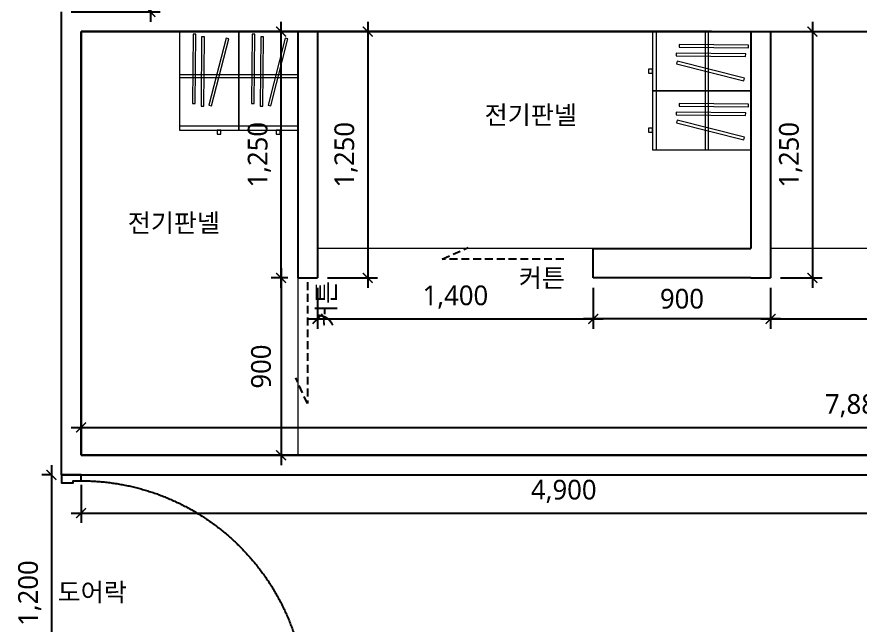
# Model space of a CAD drawing. Header units: metres. Extents: x 11578468 to 47831421, y -58341524 to -14256839.
# Drawn here: x 23907105 to 23911385, y -29065244 to -29062157 of the extents above; entities that cross this region are included whole.
import ezdxf
from ezdxf.enums import TextEntityAlignment as Align

# ---------------------------------------------------------------- set-up
doc = ezdxf.new("R2010")
doc.units = ezdxf.units.M
doc.header["$LTSCALE"] = 50
doc.header["$MEASUREMENT"] = 0
doc.linetypes.add('CENTER2', pattern=[28.575, 19.05, -3.175, 3.175, -3.175])
doc.linetypes.add('DH-HID2', pattern=[1.2, 0.8, -0.4])
doc.layers.get('0').update_dxf_attribs({"linetype": 'CONTINUOUS'})
doc.layers.get('DEFPOINTS').update_dxf_attribs({"linetype": 'CONTINUOUS'})
for name, color, linetype in [('0-ELC TEXT', 7, 'CONTINUOUS'), ('04_FUR', 6, 'CONTINUOUS'), ('FU-FURM', 251, 'DH-HID2'), ('S-DIM', 7, 'CONTINUOUS'), ('wall', 3, 'CONTINUOUS'), ('WIN', 4, 'CONTINUOUS')]:
    doc.layers.add(name, color=color, linetype=linetype)
doc.layers.add('Arch', color=8, linetype='CONTINUOUS', lineweight=0)
doc.layers.add('ha', color=8, linetype='CONTINUOUS', lineweight=5)
doc.styles.add('HY 울릉도 L', font='malgun.ttf')
doc.styles.add('맑은 고딕', font='malgun.ttf')
doc.dimstyles.new('사본 50', dxfattribs={"dimscale": 50, "dimtxt": 2, "dimasz": 1, "dimexe": 1, "dimexo": 1, "dimgap": 1, "dimtad": 1, "dimdec": 0, "dimrnd": 0.05, "dimdsep": 46, "dimlunit": 6, "dimtxsty": 'HY 울릉도 L', "dimblk": 'ARCHTICK', "dimcen": 2.5, "dimdle": 1, "dimclrd": 133, "dimclre": 133, "dimclrt": 30, "dimadec": 0, "dimazin": 0, "dimtfac": 1, "dimtdec": 0, "dimtix": 1, "dimtmove": 2, "dimatfit": 3, "dimldrblk": 'ARCHTICK', "dimfxl": 1, "dimlwd": -1, "dimlwe": -1, "dimarcsym": 0})

# ---------------------------------------------------------------- blocks, each defined once
blk = doc.blocks.new('_ArchTick')
at = {"color": 0, "linetype": 'ByBlock', "const_width": 0.15}
blk.add_lwpolyline([(-0.5, -0.5), (0.5, 0.5)], dxfattribs=at)
blk = doc.blocks.new('*D2928')
at = {"layer": 'DEFPOINTS', "color": 0}
for p in [(23907330.8, -29056282), (23907330.8, -29062132), (23907783, -29062132)]:
    blk.add_point(p, dxfattribs=at)
at = {"layer": 'wall', "color": 133, "ltscale": 10}
for p, q in [((23907783, -29056232), (23907783, -29062182)), ((23907380.8, -29056282), (23907833, -29056282)), ((23907380.8, -29062132), (23907833, -29062132))]:
    blk.add_line(p, q, dxfattribs=at)
at = {"layer": 'wall', "color": 133, "xscale": 50, "yscale": 50, "zscale": 50}
for p, rotation in [((23907783, -29056282), 90), ((23907783, -29062132), 270)]:
    blk.add_blockref('_ArchTick', p, dxfattribs=dict(at, rotation=rotation))
at = {"layer": 'wall', "color": 30, "ltscale": 10, "insert": (23907673, -29059207), "char_height": 100, "attachment_point": 5, "rotation": 90, "style": 'HY 울릉도 L'}
blk.add_mtext('5,850', dxfattribs=at)
blk = doc.blocks.new('*D2930')
at = {"layer": 'DEFPOINTS', "color": 0}
for p in [(23907330.8, -29064482), (23907280.8, -29065682), (23907280.8, -29065682)]:
    blk.add_point(p, dxfattribs=at)
at = {"layer": 'S-DIM', "color": 133, "ltscale": 10}
for p, q in [((23907280.8, -29064432), (23907280.8, -29065732)), ((23907280.8, -29064482), (23907230.8, -29064482)), ((23907330.8, -29065682), (23907330.8, -29065682))]:
    blk.add_line(p, q, dxfattribs=at)
at = {"layer": 'S-DIM', "color": 133, "xscale": 50, "yscale": 50, "zscale": 50}
for p, rotation in [((23907280.8, -29064482), 90), ((23907280.8, -29065682), 270)]:
    blk.add_blockref('_ArchTick', p, dxfattribs=dict(at, rotation=rotation))
at = {"layer": 'S-DIM', "color": 30, "ltscale": 10, "insert": (23907170.5, -29065082), "char_height": 100, "attachment_point": 5, "rotation": 90, "style": 'HY 울릉도 L'}
blk.add_mtext('1,200', dxfattribs=at)
blk = doc.blocks.new('*U1356')
at = {"layer": 'WIN', "linetype": 'Continuous', "transparency": 33554687}
for points in [[(30, 1340), (30, 200), (70, 200), (70, 1340)], [(0, 200), (0, 100), (40, 100), (40, 160), (30, 160), (30, 200)], [(1200, 200), (1200, 100), (1160, 100), (1160, 160), (1170, 160), (1170, 200)]]:
    blk.add_lwpolyline(points, close=True, dxfattribs=at)
at = {"layer": 'WIN', "linetype": 'CENTER2', "ltscale": 20, "transparency": 33554687}
blk.add_arc((30, 200), 1140, 0, 90, dxfattribs=at)
blk = doc.blocks.new('arrttt')
at = {"layer": 'Arch', "color": 6}
for p, q in [((883190.8, 53508.7), (882890.8, 53508.7)), ((882890.8, 53508.7), (882890.8, 53008.7)), ((883190.8, 53008.7), (883190.8, 53508.7)), ((882958.9, 53496.3), (882955.8, 53144.1)), ((882972.9, 53496.2), (882958.9, 53496.3)), ((882969.8, 53144), (882972.9, 53496.2)), ((883002.8, 53482.1), (882999.7, 53130)), ((883016.8, 53482), (883002.8, 53482.1)), ((883013.7, 53129.9), (883016.8, 53482)), ((883126.4, 53476.3), (883040, 53134.9)), ((883053.6, 53131.5), (883140, 53472.9)), ((883140, 53472.9), (883126.4, 53476.3)), ((882890.8, 53291.2), (883190.8, 53291.2)), ((882890.8, 53276.2), (883190.8, 53276.2)), ((882955.8, 53144.1), (882969.8, 53144)), ((882999.7, 53130), (883013.7, 53129.9)), ((883040, 53134.9), (883053.6, 53131.5)), ((883190.8, 53028.7), (882890.8, 53028.7)), ((882890.8, 53008.7), (883190.8, 53008.7)), ((883100.8, 53008.7), (883080.8, 53008.7)), ((883080.8, 53008.7), (883080.8, 52988.7)), ((883100.8, 52988.7), (883100.8, 53008.7)), ((883080.8, 52988.7), (883100.8, 52988.7))]:
    blk.add_line(p, q, dxfattribs=at)
blk = doc.blocks.new('12234')
at = {"layer": 'FU-FURM'}
for p, q in [((23915149.5, -29138501.3), (23915279.9, -29138441.8)), ((23915766, -29138501.3), (23915149.5, -29138501.3))]:
    blk.add_line(p, q, dxfattribs=at)
at = {"layer": '0-ELC TEXT', "style": '맑은 고딕'}
blk.add_text('커튼', height=93.33, dxfattribs=at).set_placement((23915655, -29138596.3), align=Align.MIDDLE_CENTER)
blk = doc.blocks.new('*D2957')
at = {"layer": 'DEFPOINTS', "color": 0}
for p in [(23908630.8, -29062232), (23908630.8, -29063482), (23908886.1, -29063482)]:
    blk.add_point(p, dxfattribs=at)
at = {"layer": 'wall', "color": 133, "ltscale": 10}
for p, q in [((23908886.1, -29062182), (23908886.1, -29063532)), ((23908680.8, -29062232), (23908936.1, -29062232)), ((23908680.8, -29063482), (23908936.1, -29063482))]:
    blk.add_line(p, q, dxfattribs=at)
at = {"layer": 'wall', "color": 133, "xscale": 50, "yscale": 50, "zscale": 50}
for p, rotation in [((23908886.1, -29062232), 90), ((23908886.1, -29063482), 270)]:
    blk.add_blockref('_ArchTick', p, dxfattribs=dict(at, rotation=rotation))
at = {"layer": 'wall', "color": 30, "ltscale": 10, "insert": (23908775.8, -29062857), "char_height": 100, "attachment_point": 5, "rotation": 90, "style": 'HY 울릉도 L'}
blk.add_mtext('1,250', dxfattribs=at)
blk = doc.blocks.new('*D2958')
at = {"layer": 'DEFPOINTS', "color": 0}
for p in [(23910930.8, -29062232), (23910930.8, -29063482), (23911142.7, -29063482)]:
    blk.add_point(p, dxfattribs=at)
at = {"layer": 'wall', "color": 133, "ltscale": 10}
for p, q in [((23911142.7, -29062182), (23911142.7, -29063532)), ((23910980.8, -29062232), (23911192.7, -29062232)), ((23910980.8, -29063482), (23911192.7, -29063482))]:
    blk.add_line(p, q, dxfattribs=at)
at = {"layer": 'wall', "color": 133, "xscale": 50, "yscale": 50, "zscale": 50}
for p, rotation in [((23911142.7, -29062232), 90), ((23911142.7, -29063482), 270)]:
    blk.add_blockref('_ArchTick', p, dxfattribs=dict(at, rotation=rotation))
at = {"layer": 'wall', "color": 30, "ltscale": 10, "insert": (23911032.4, -29062857), "char_height": 100, "attachment_point": 5, "rotation": 90, "style": 'HY 울릉도 L'}
blk.add_mtext('1,250', dxfattribs=at)
blk = doc.blocks.new('*D2959')
at = {"layer": 'DEFPOINTS', "color": 0}
for p in [(23910030.8, -29063482), (23910930.8, -29063482), (23910030.8, -29063689.9)]:
    blk.add_point(p, dxfattribs=at)
at = {"layer": 'wall', "color": 133, "ltscale": 10}
for p, q in [((23910030.8, -29063532), (23910030.8, -29063739.9)), ((23910930.8, -29063532), (23910930.8, -29063739.9)), ((23910980.8, -29063689.9), (23909980.8, -29063689.9))]:
    blk.add_line(p, q, dxfattribs=at)
at = {"layer": 'wall', "color": 133, "xscale": 50, "yscale": 50, "zscale": 50, "rotation": 180}
blk.add_blockref('_ArchTick', (23910030.8, -29063689.9), dxfattribs=at)
at = {"layer": 'wall', "color": 133, "xscale": 50, "yscale": 50, "zscale": 50}
blk.add_blockref('_ArchTick', (23910930.8, -29063689.9), dxfattribs=at)
at = {"layer": 'wall', "color": 30, "ltscale": 10, "insert": (23910480.8, -29063588.3), "char_height": 100, "attachment_point": 5, "style": 'HY 울릉도 L'}
blk.add_mtext('900', dxfattribs=at)
blk = doc.blocks.new('*D2962')
at = {"layer": 'DEFPOINTS', "color": 0}
for p in [(23907430.8, -29064482), (23912330.8, -29064482), (23912330.8, -29064675.7)]:
    blk.add_point(p, dxfattribs=at)
at = {"layer": 'wall', "color": 133, "ltscale": 10}
for p, q in [((23907430.8, -29064532), (23907430.8, -29064725.7)), ((23912330.8, -29064532), (23912330.8, -29064725.7)), ((23907380.8, -29064675.7), (23912380.8, -29064675.7))]:
    blk.add_line(p, q, dxfattribs=at)
at = {"layer": 'wall', "color": 133, "xscale": 50, "yscale": 50, "zscale": 50, "rotation": 180}
blk.add_blockref('_ArchTick', (23907430.8, -29064675.7), dxfattribs=at)
at = {"layer": 'wall', "color": 133, "xscale": 50, "yscale": 50, "zscale": 50}
blk.add_blockref('_ArchTick', (23912330.8, -29064675.7), dxfattribs=at)
at = {"layer": 'wall', "color": 30, "ltscale": 10, "insert": (23909880.8, -29064565.7), "char_height": 100, "attachment_point": 5, "style": 'HY 울릉도 L'}
blk.add_mtext('4,900', dxfattribs=at)
blk = doc.blocks.new('*D2965')
at = {"layer": 'DEFPOINTS', "color": 0}
for p in [(23908530.8, -29063482), (23908446.2, -29064382), (23908530.8, -29064382)]:
    blk.add_point(p, dxfattribs=at)
at = {"layer": 'wall', "color": 133, "ltscale": 10}
for p, q in [((23908446.2, -29063432), (23908446.2, -29064432)), ((23908480.8, -29063482), (23908396.2, -29063482)), ((23908480.8, -29064382), (23908396.2, -29064382))]:
    blk.add_line(p, q, dxfattribs=at)
at = {"layer": 'wall', "color": 133, "xscale": 50, "yscale": 50, "zscale": 50}
for p, rotation in [((23908446.2, -29063482), 90), ((23908446.2, -29064382), 270)]:
    blk.add_blockref('_ArchTick', p, dxfattribs=dict(at, rotation=rotation))
at = {"layer": 'wall', "color": 30, "ltscale": 10, "insert": (23908344.5, -29063932), "char_height": 100, "attachment_point": 5, "rotation": 90, "style": 'HY 울릉도 L'}
blk.add_mtext('900', dxfattribs=at)
blk = doc.blocks.new('*D2966')
at = {"layer": 'DEFPOINTS', "color": 0}
for p in [(23908446.2, -29062232), (23908530.8, -29062232), (23908530.8, -29063482)]:
    blk.add_point(p, dxfattribs=at)
at = {"layer": 'wall', "color": 133, "ltscale": 10}
for p, q in [((23908446.2, -29063532), (23908446.2, -29062182)), ((23908480.8, -29062232), (23908396.2, -29062232)), ((23908480.8, -29063482), (23908396.2, -29063482))]:
    blk.add_line(p, q, dxfattribs=at)
at = {"layer": 'wall', "color": 133, "xscale": 50, "yscale": 50, "zscale": 50}
for p, rotation in [((23908446.2, -29062232), 90), ((23908446.2, -29063482), 270)]:
    blk.add_blockref('_ArchTick', p, dxfattribs=dict(at, rotation=rotation))
at = {"layer": 'wall', "color": 30, "ltscale": 10, "insert": (23908335.8, -29062857), "char_height": 100, "attachment_point": 5, "rotation": 90, "style": 'HY 울릉도 L'}
blk.add_mtext('1,250', dxfattribs=at)
blk = doc.blocks.new('*D2967')
at = {"layer": 'DEFPOINTS', "color": 0}
for p in [(23908630.8, -29063482), (23910030.8, -29063482), (23910030.8, -29063689.9)]:
    blk.add_point(p, dxfattribs=at)
at = {"layer": 'wall', "color": 133, "ltscale": 10}
for p, q in [((23908630.8, -29063532), (23908630.8, -29063739.9)), ((23910030.8, -29063532), (23910030.8, -29063739.9)), ((23908580.8, -29063689.9), (23910080.8, -29063689.9))]:
    blk.add_line(p, q, dxfattribs=at)
at = {"layer": 'wall', "color": 133, "xscale": 50, "yscale": 50, "zscale": 50, "rotation": 180}
blk.add_blockref('_ArchTick', (23908630.8, -29063689.9), dxfattribs=at)
at = {"layer": 'wall', "color": 133, "xscale": 50, "yscale": 50, "zscale": 50}
blk.add_blockref('_ArchTick', (23910030.8, -29063689.9), dxfattribs=at)
at = {"layer": 'wall', "color": 30, "ltscale": 10, "insert": (23909330.8, -29063579.6), "char_height": 100, "attachment_point": 5, "style": 'HY 울릉도 L'}
blk.add_mtext('1,400', dxfattribs=at)
blk = doc.blocks.new('*D2968')
at = {"layer": 'DEFPOINTS', "color": 0}
for p in [(23910930.8, -29063482), (23912330.8, -29063482), (23912330.8, -29063689.9)]:
    blk.add_point(p, dxfattribs=at)
at = {"layer": 'wall', "color": 133, "ltscale": 10}
for p, q in [((23910930.8, -29063532), (23910930.8, -29063739.9)), ((23912330.8, -29063532), (23912330.8, -29063739.9)), ((23910880.8, -29063689.9), (23912380.8, -29063689.9))]:
    blk.add_line(p, q, dxfattribs=at)
at = {"layer": 'wall', "color": 133, "xscale": 50, "yscale": 50, "zscale": 50, "rotation": 180}
blk.add_blockref('_ArchTick', (23910930.8, -29063689.9), dxfattribs=at)
at = {"layer": 'wall', "color": 133, "xscale": 50, "yscale": 50, "zscale": 50}
blk.add_blockref('_ArchTick', (23912330.8, -29063689.9), dxfattribs=at)
at = {"layer": 'wall', "color": 30, "ltscale": 10, "insert": (23911630.8, -29063579.6), "char_height": 100, "attachment_point": 5, "style": 'HY 울릉도 L'}
blk.add_mtext('1,400', dxfattribs=at)
blk = doc.blocks.new('*D2969')
at = {"layer": 'DEFPOINTS', "color": 0}
for p in [(23915315.7, -29064240.8), (23907430.8, -29064382), (23915315.7, -29064382)]:
    blk.add_point(p, dxfattribs=at)
at = {"layer": 'wall', "color": 133, "ltscale": 10}
for p, q in [((23907430.8, -29064332), (23907430.8, -29064190.8)), ((23915315.7, -29064332), (23915315.7, -29064190.8)), ((23907380.8, -29064240.8), (23915365.7, -29064240.8))]:
    blk.add_line(p, q, dxfattribs=at)
at = {"layer": 'wall', "color": 133, "xscale": 50, "yscale": 50, "zscale": 50, "rotation": 180}
blk.add_blockref('_ArchTick', (23907430.8, -29064240.8), dxfattribs=at)
at = {"layer": 'wall', "color": 133, "xscale": 50, "yscale": 50, "zscale": 50}
blk.add_blockref('_ArchTick', (23915315.7, -29064240.8), dxfattribs=at)
at = {"layer": 'wall', "color": 30, "ltscale": 10, "insert": (23911373.2, -29064130.7), "char_height": 100, "attachment_point": 5, "style": 'HY 울릉도 L'}
blk.add_mtext('7,885', dxfattribs=at)

msp = doc.modelspace()

# ---------------------------------------------------------------- linework, layer by layer
at = {"color": 8}
for p, q in [((23910630.8, -29062232), (23907430.8, -29062232)), ((23907430.8, -29062232), (23907430.8, -29064382)), ((23907430.8, -29064382), (23907430.8, -29062232)), ((23907430.8, -29064382), (23907430.8, -29062232)), ((23910430.8, -29062232), (23908730.8, -29062232))]:
    msp.add_line(p, q, dxfattribs=at)
at = {"layer": 'ha', "ltscale": 10}
for points in [[(23908530.8, -29062232), (23908530.8, -29064382), (23907430.8, -29064382), (23907430.8, -29062232)], [(23908630.8, -29062232), (23910830.8, -29062232), (23910830.8, -29063332), (23908630.8, -29063332)], [(23910930.8, -29062232), (23913130.8, -29062232), (23913130.8, -29063332), (23910930.8, -29063332)]]:
    msp.add_lwpolyline(points, close=True, dxfattribs=at)
at = {"layer": 'wall', "ltscale": 10}
for p, q in [((23907330.8, -29064482), (23907330.8, -29062132)), ((23907430.8, -29062232), (23908730.8, -29062232)), ((23907430.8, -29063432), (23907430.8, -29062232)), ((23907430.8, -29063432), (23907430.8, -29062232)), ((23908530.8, -29062232), (23908530.8, -29063482)), ((23908630.8, -29062232), (23908630.8, -29063482)), ((23908730.8, -29062232), (23909123.3, -29062232)), ((23908730.8, -29062232), (23910815.7, -29062232)), ((23910815.7, -29062232), (23913115.7, -29062232)), ((23910830.8, -29062232), (23910830.8, -29063332)), ((23910930.8, -29062232), (23910930.8, -29063482)), ((23907430.8, -29064382), (23907430.8, -29062732)), ((23907430.8, -29064382), (23907430.8, -29062732)), ((23910030.8, -29063482), (23910030.8, -29063332)), ((23910030.8, -29063332), (23910830.8, -29063332)), ((23907430.8, -29063532), (23907430.8, -29063432)), ((23908530.8, -29063482), (23908630.8, -29063482)), ((23910830.8, -29063482), (23910030.8, -29063482)), ((23910830.8, -29063482), (23910930.8, -29063482)), ((23907430.8, -29064382), (23909030.8, -29064382)), ((23907430.8, -29064382), (23912330.8, -29064382)), ((23912330.8, -29064382), (23907430.8, -29064382)), ((23909030.8, -29064382), (23907430.8, -29064382)), ((23909030.8, -29064382), (23909503, -29064382)), ((23909503, -29064382), (23909030.8, -29064382)), ((23907330.8, -29064482), (23909030.8, -29064482)), ((23907430.8, -29064482), (23912330.8, -29064482)), ((23909030.8, -29064482), (23909473, -29064482))]:
    msp.add_line(p, q, dxfattribs=at)
at = {"layer": 'wall'}
for p, q in [((23907430.8, -29064382), (23907430.8, -29063782)), ((23908630.8, -29064382), (23907430.8, -29064382))]:
    msp.add_line(p, q, dxfattribs=at)
at = {"layer": 'wall', "ltscale": 10}
for points in [[(23908730.8, -29062232), (23910815.7, -29062232)], [(23910815.7, -29062232), (23913115.7, -29062232)]]:
    msp.add_lwpolyline(points, dxfattribs=at)

# ---------------------------------------------------------------- block references
at = {"layer": '04_FUR'}
for p, rotation in [((23025040, -29115740.6), 359.9999999994965), ((23025340, -29115740.6), 359.9999999994965), ((23857322.1, -28179341.1), 269.9999999994965), ((23857322.1, -28179641.1), 269.9999999994965)]:
    msp.add_blockref('arrttt', p, dxfattribs=dict(at, rotation=rotation))
at = {"layer": 'wall'}
msp.add_blockref('12234', (-5885.1, 75114.2), dxfattribs=at)
at = {"layer": 'wall', "rotation": 90}
msp.add_blockref('12234', (-5229921.2, -52979269.4), dxfattribs=at)
at = {"layer": 'WIN', "linetype": 'Continuous', "xscale": -1, "rotation": 270}
msp.add_blockref('*U1356', (23907230.8, -29065682), dxfattribs=at)

# ---------------------------------------------------------------- texts
at = {"layer": '0-ELC TEXT', "style": '맑은 고딕'}
for s, p in [('전기판넬', (23909479.1, -29062701.8)), ('전기판넬', (23907667.6, -29063249.5)), ('도어락', (23907311.6, -29065123.8))]:
    msp.add_text(s, height=93.33, dxfattribs=at).set_placement(p)

# ---------------------------------------------------------------- dimensions: what is measured, and where the dimension line sits
at = {"layer": 'S-DIM', "ltscale": 10}
dim = msp.add_linear_dim(base=(23907280.8, -29065682), p1=(23907330.8, -29064482), p2=(23907280.8, -29065682), angle=90, dimstyle='사본 50', dxfattribs=at)
dim.commit()
dim.dimension.update_dxf_attribs({"geometry": '*D2930', "text_midpoint": (23907170.5, -29065082)})
at = {"layer": 'wall', "ltscale": 10}
for base, p1, p2, picture, middle in [((23907783, -29062132), (23907330.8, -29056282), (23907330.8, -29062132), '*D2928', (23907673, -29059207)), ((23908446.2, -29062232), (23908530.8, -29063482), (23908530.8, -29062232), '*D2966', (23908335.8, -29062857)), ((23908886.1, -29063482), (23908630.8, -29062232), (23908630.8, -29063482), '*D2957', (23908775.8, -29062857)), ((23911142.7, -29063482), (23910930.8, -29062232), (23910930.8, -29063482), '*D2958', (23911032.4, -29062857)), ((23908446.2, -29064382), (23908530.8, -29063482), (23908530.8, -29064382), '*D2965', (23908344.5, -29063932))]:
    dim = msp.add_linear_dim(base=base, p1=p1, p2=p2, angle=90, dimstyle='사본 50', dxfattribs=at)
    dim.commit()
    dim.dimension.update_dxf_attribs({"geometry": picture, "text_midpoint": middle})
for base, p1, p2, picture, middle in [((23910030.8, -29063689.9), (23908630.8, -29063482), (23910030.8, -29063482), '*D2967', (23909330.8, -29063579.6)), ((23910030.8, -29063689.9), (23910930.8, -29063482), (23910030.8, -29063482), '*D2959', (23910480.8, -29063588.3)), ((23912330.8, -29063689.9), (23910930.8, -29063482), (23912330.8, -29063482), '*D2968', (23911630.8, -29063579.6)), ((23915315.7, -29064240.8), (23907430.8, -29064382), (23915315.7, -29064382), '*D2969', (23911373.2, -29064130.7)), ((23912330.8, -29064675.7), (23907430.8, -29064482), (23912330.8, -29064482), '*D2962', (23909880.8, -29064565.7))]:
    dim = msp.add_linear_dim(base=base, p1=p1, p2=p2, dimstyle='사본 50', dxfattribs=at)
    dim.commit()
    dim.dimension.update_dxf_attribs({"geometry": picture, "text_midpoint": middle})

doc.saveas('drawing.dxf')
